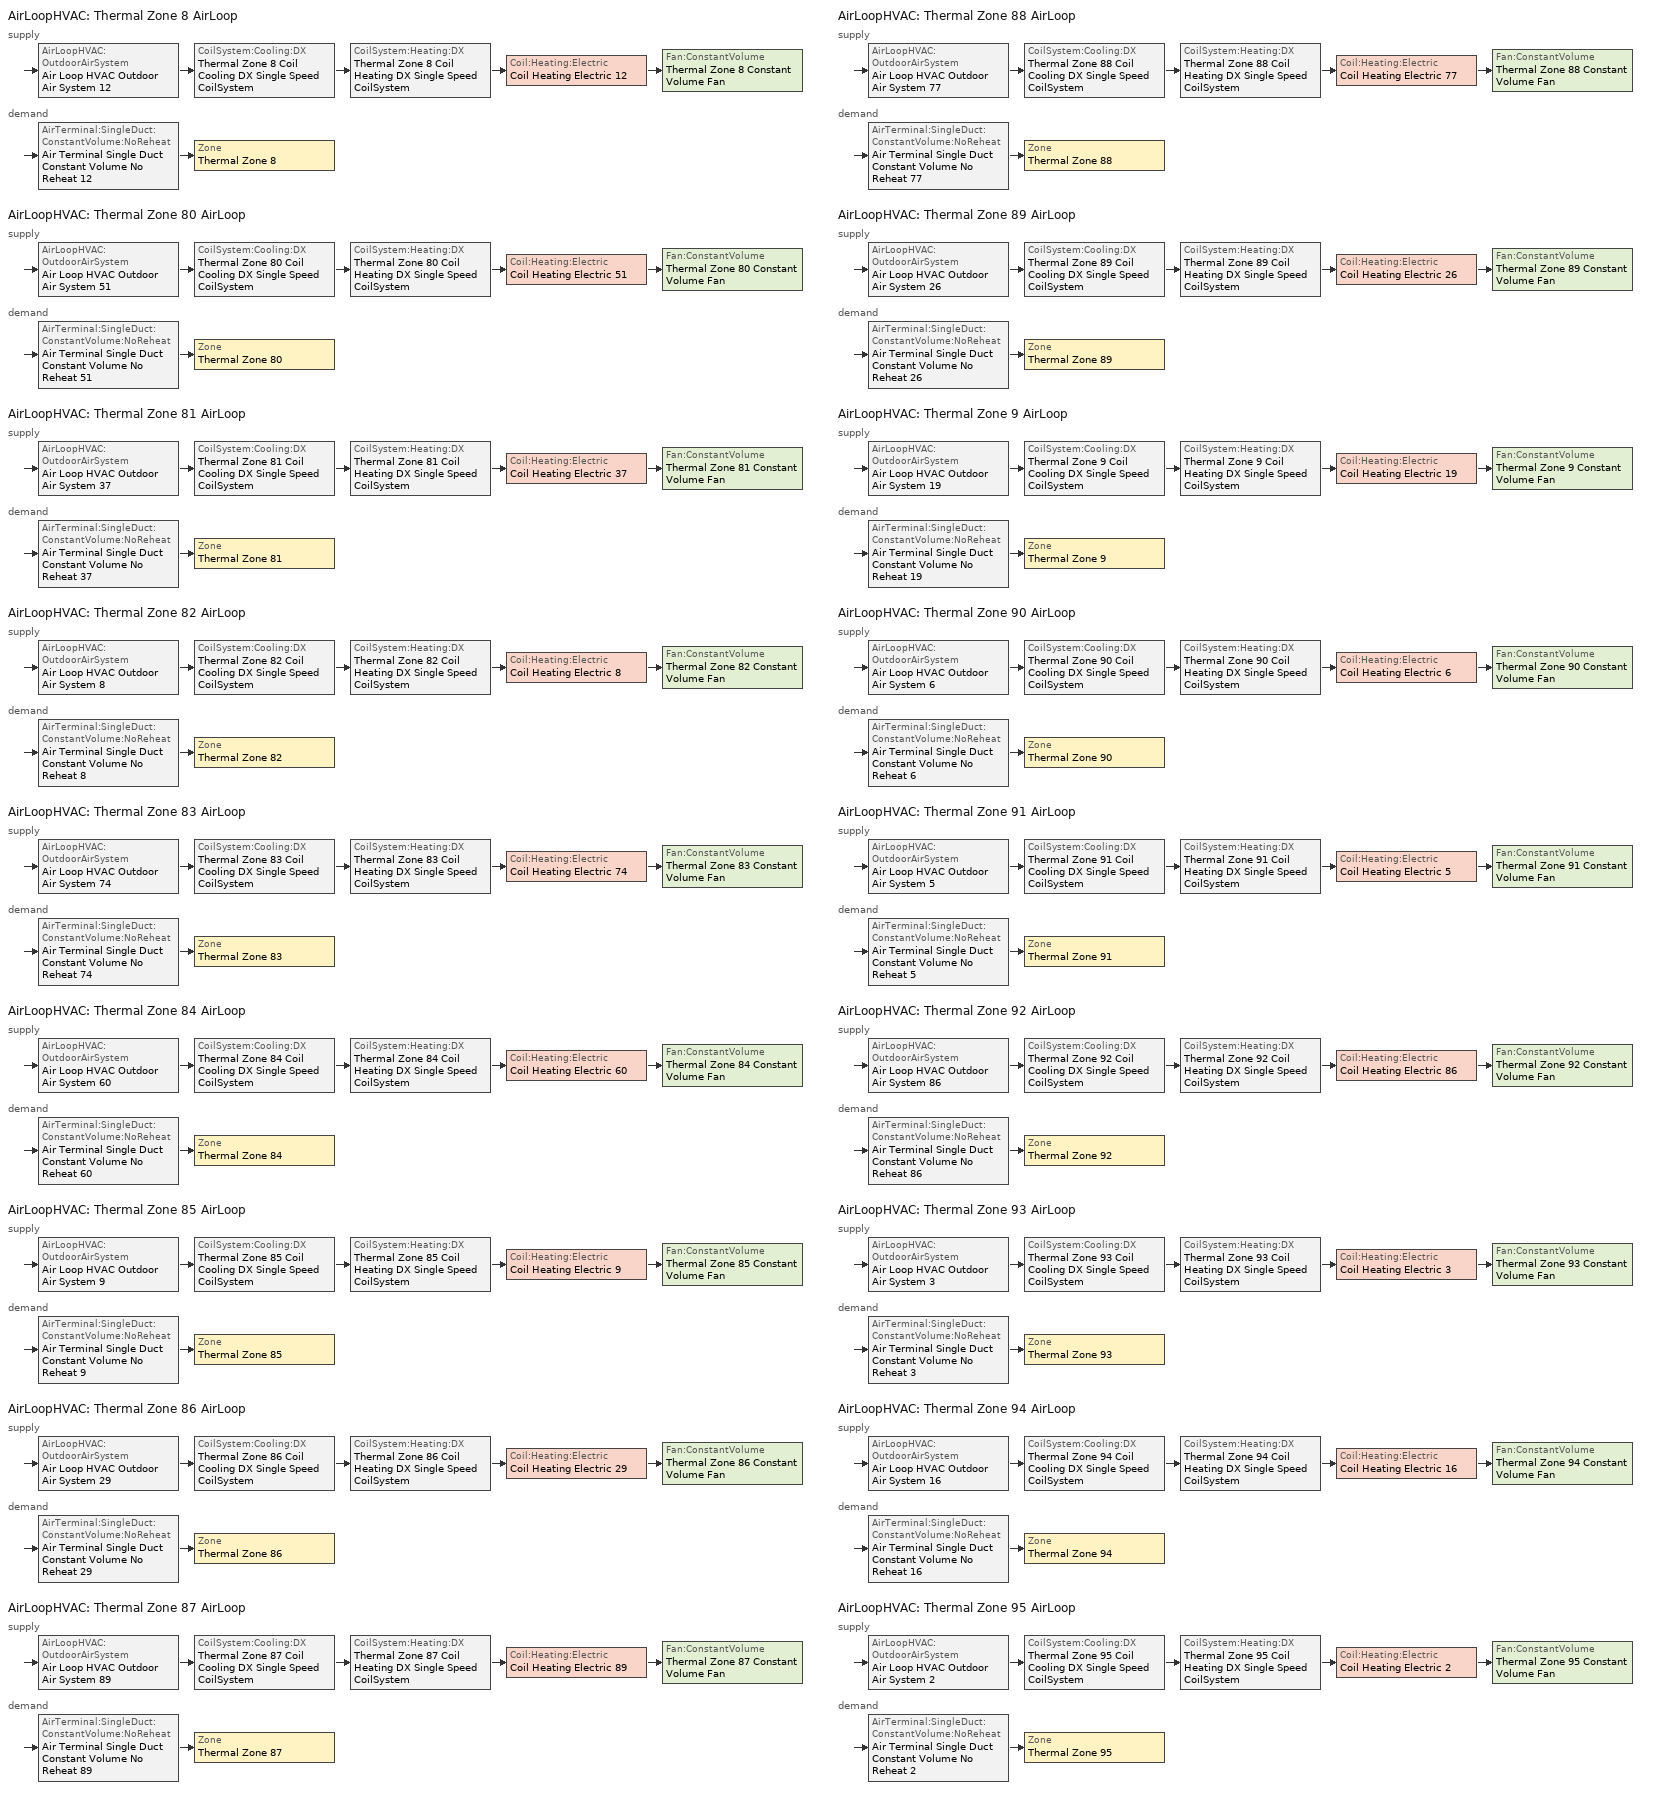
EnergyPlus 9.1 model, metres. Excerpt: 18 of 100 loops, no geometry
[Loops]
AirLoopHVAC 'Thermal Zone 8 AirLoop'
 supply: AirLoopHVAC:OutdoorAirSystem 'Air Loop HVAC Outdoor Air System 12' > CoilSystem:Cooling:DX 'Thermal Zone 8 Coil Cooling DX Single Speed CoilSystem' > CoilSystem:Heating:DX 'Thermal Zone 8 Coil Heating DX Single Speed CoilSystem' > Coil:Heating:Electric 'Coil Heating Electric 12' > Fan:ConstantVolume 'Thermal Zone 8 Constant Volume Fan'
 demand: AirTerminal:SingleDuct:ConstantVolume:NoReheat 'Air Terminal Single Duct Constant Volume No Reheat 12' > Zone 'Thermal Zone 8'
AirLoopHVAC 'Thermal Zone 80 AirLoop'
 supply: AirLoopHVAC:OutdoorAirSystem 'Air Loop HVAC Outdoor Air System 51' > CoilSystem:Cooling:DX 'Thermal Zone 80 Coil Cooling DX Single Speed CoilSystem' > CoilSystem:Heating:DX 'Thermal Zone 80 Coil Heating DX Single Speed CoilSystem' > Coil:Heating:Electric 'Coil Heating Electric 51' > Fan:ConstantVolume 'Thermal Zone 80 Constant Volume Fan'
 demand: AirTerminal:SingleDuct:ConstantVolume:NoReheat 'Air Terminal Single Duct Constant Volume No Reheat 51' > Zone 'Thermal Zone 80'
AirLoopHVAC 'Thermal Zone 81 AirLoop'
 supply: AirLoopHVAC:OutdoorAirSystem 'Air Loop HVAC Outdoor Air System 37' > CoilSystem:Cooling:DX 'Thermal Zone 81 Coil Cooling DX Single Speed CoilSystem' > CoilSystem:Heating:DX 'Thermal Zone 81 Coil Heating DX Single Speed CoilSystem' > Coil:Heating:Electric 'Coil Heating Electric 37' > Fan:ConstantVolume 'Thermal Zone 81 Constant Volume Fan'
 demand: AirTerminal:SingleDuct:ConstantVolume:NoReheat 'Air Terminal Single Duct Constant Volume No Reheat 37' > Zone 'Thermal Zone 81'
AirLoopHVAC 'Thermal Zone 82 AirLoop'
 supply: AirLoopHVAC:OutdoorAirSystem 'Air Loop HVAC Outdoor Air System 8' > CoilSystem:Cooling:DX 'Thermal Zone 82 Coil Cooling DX Single Speed CoilSystem' > CoilSystem:Heating:DX 'Thermal Zone 82 Coil Heating DX Single Speed CoilSystem' > Coil:Heating:Electric 'Coil Heating Electric 8' > Fan:ConstantVolume 'Thermal Zone 82 Constant Volume Fan'
 demand: AirTerminal:SingleDuct:ConstantVolume:NoReheat 'Air Terminal Single Duct Constant Volume No Reheat 8' > Zone 'Thermal Zone 82'
AirLoopHVAC 'Thermal Zone 83 AirLoop'
 supply: AirLoopHVAC:OutdoorAirSystem 'Air Loop HVAC Outdoor Air System 74' > CoilSystem:Cooling:DX 'Thermal Zone 83 Coil Cooling DX Single Speed CoilSystem' > CoilSystem:Heating:DX 'Thermal Zone 83 Coil Heating DX Single Speed CoilSystem' > Coil:Heating:Electric 'Coil Heating Electric 74' > Fan:ConstantVolume 'Thermal Zone 83 Constant Volume Fan'
 demand: AirTerminal:SingleDuct:ConstantVolume:NoReheat 'Air Terminal Single Duct Constant Volume No Reheat 74' > Zone 'Thermal Zone 83'
AirLoopHVAC 'Thermal Zone 84 AirLoop'
 supply: AirLoopHVAC:OutdoorAirSystem 'Air Loop HVAC Outdoor Air System 60' > CoilSystem:Cooling:DX 'Thermal Zone 84 Coil Cooling DX Single Speed CoilSystem' > CoilSystem:Heating:DX 'Thermal Zone 84 Coil Heating DX Single Speed CoilSystem' > Coil:Heating:Electric 'Coil Heating Electric 60' > Fan:ConstantVolume 'Thermal Zone 84 Constant Volume Fan'
 demand: AirTerminal:SingleDuct:ConstantVolume:NoReheat 'Air Terminal Single Duct Constant Volume No Reheat 60' > Zone 'Thermal Zone 84'
AirLoopHVAC 'Thermal Zone 85 AirLoop'
 supply: AirLoopHVAC:OutdoorAirSystem 'Air Loop HVAC Outdoor Air System 9' > CoilSystem:Cooling:DX 'Thermal Zone 85 Coil Cooling DX Single Speed CoilSystem' > CoilSystem:Heating:DX 'Thermal Zone 85 Coil Heating DX Single Speed CoilSystem' > Coil:Heating:Electric 'Coil Heating Electric 9' > Fan:ConstantVolume 'Thermal Zone 85 Constant Volume Fan'
 demand: AirTerminal:SingleDuct:ConstantVolume:NoReheat 'Air Terminal Single Duct Constant Volume No Reheat 9' > Zone 'Thermal Zone 85'
AirLoopHVAC 'Thermal Zone 86 AirLoop'
 supply: AirLoopHVAC:OutdoorAirSystem 'Air Loop HVAC Outdoor Air System 29' > CoilSystem:Cooling:DX 'Thermal Zone 86 Coil Cooling DX Single Speed CoilSystem' > CoilSystem:Heating:DX 'Thermal Zone 86 Coil Heating DX Single Speed CoilSystem' > Coil:Heating:Electric 'Coil Heating Electric 29' > Fan:ConstantVolume 'Thermal Zone 86 Constant Volume Fan'
 demand: AirTerminal:SingleDuct:ConstantVolume:NoReheat 'Air Terminal Single Duct Constant Volume No Reheat 29' > Zone 'Thermal Zone 86'
AirLoopHVAC 'Thermal Zone 87 AirLoop'
 supply: AirLoopHVAC:OutdoorAirSystem 'Air Loop HVAC Outdoor Air System 89' > CoilSystem:Cooling:DX 'Thermal Zone 87 Coil Cooling DX Single Speed CoilSystem' > CoilSystem:Heating:DX 'Thermal Zone 87 Coil Heating DX Single Speed CoilSystem' > Coil:Heating:Electric 'Coil Heating Electric 89' > Fan:ConstantVolume 'Thermal Zone 87 Constant Volume Fan'
 demand: AirTerminal:SingleDuct:ConstantVolume:NoReheat 'Air Terminal Single Duct Constant Volume No Reheat 89' > Zone 'Thermal Zone 87'
AirLoopHVAC 'Thermal Zone 88 AirLoop'
 supply: AirLoopHVAC:OutdoorAirSystem 'Air Loop HVAC Outdoor Air System 77' > CoilSystem:Cooling:DX 'Thermal Zone 88 Coil Cooling DX Single Speed CoilSystem' > CoilSystem:Heating:DX 'Thermal Zone 88 Coil Heating DX Single Speed CoilSystem' > Coil:Heating:Electric 'Coil Heating Electric 77' > Fan:ConstantVolume 'Thermal Zone 88 Constant Volume Fan'
 demand: AirTerminal:SingleDuct:ConstantVolume:NoReheat 'Air Terminal Single Duct Constant Volume No Reheat 77' > Zone 'Thermal Zone 88'
AirLoopHVAC 'Thermal Zone 89 AirLoop'
 supply: AirLoopHVAC:OutdoorAirSystem 'Air Loop HVAC Outdoor Air System 26' > CoilSystem:Cooling:DX 'Thermal Zone 89 Coil Cooling DX Single Speed CoilSystem' > CoilSystem:Heating:DX 'Thermal Zone 89 Coil Heating DX Single Speed CoilSystem' > Coil:Heating:Electric 'Coil Heating Electric 26' > Fan:ConstantVolume 'Thermal Zone 89 Constant Volume Fan'
 demand: AirTerminal:SingleDuct:ConstantVolume:NoReheat 'Air Terminal Single Duct Constant Volume No Reheat 26' > Zone 'Thermal Zone 89'
AirLoopHVAC 'Thermal Zone 9 AirLoop'
 supply: AirLoopHVAC:OutdoorAirSystem 'Air Loop HVAC Outdoor Air System 19' > CoilSystem:Cooling:DX 'Thermal Zone 9 Coil Cooling DX Single Speed CoilSystem' > CoilSystem:Heating:DX 'Thermal Zone 9 Coil Heating DX Single Speed CoilSystem' > Coil:Heating:Electric 'Coil Heating Electric 19' > Fan:ConstantVolume 'Thermal Zone 9 Constant Volume Fan'
 demand: AirTerminal:SingleDuct:ConstantVolume:NoReheat 'Air Terminal Single Duct Constant Volume No Reheat 19' > Zone 'Thermal Zone 9'
AirLoopHVAC 'Thermal Zone 90 AirLoop'
 supply: AirLoopHVAC:OutdoorAirSystem 'Air Loop HVAC Outdoor Air System 6' > CoilSystem:Cooling:DX 'Thermal Zone 90 Coil Cooling DX Single Speed CoilSystem' > CoilSystem:Heating:DX 'Thermal Zone 90 Coil Heating DX Single Speed CoilSystem' > Coil:Heating:Electric 'Coil Heating Electric 6' > Fan:ConstantVolume 'Thermal Zone 90 Constant Volume Fan'
 demand: AirTerminal:SingleDuct:ConstantVolume:NoReheat 'Air Terminal Single Duct Constant Volume No Reheat 6' > Zone 'Thermal Zone 90'
AirLoopHVAC 'Thermal Zone 91 AirLoop'
 supply: AirLoopHVAC:OutdoorAirSystem 'Air Loop HVAC Outdoor Air System 5' > CoilSystem:Cooling:DX 'Thermal Zone 91 Coil Cooling DX Single Speed CoilSystem' > CoilSystem:Heating:DX 'Thermal Zone 91 Coil Heating DX Single Speed CoilSystem' > Coil:Heating:Electric 'Coil Heating Electric 5' > Fan:ConstantVolume 'Thermal Zone 91 Constant Volume Fan'
 demand: AirTerminal:SingleDuct:ConstantVolume:NoReheat 'Air Terminal Single Duct Constant Volume No Reheat 5' > Zone 'Thermal Zone 91'
AirLoopHVAC 'Thermal Zone 92 AirLoop'
 supply: AirLoopHVAC:OutdoorAirSystem 'Air Loop HVAC Outdoor Air System 86' > CoilSystem:Cooling:DX 'Thermal Zone 92 Coil Cooling DX Single Speed CoilSystem' > CoilSystem:Heating:DX 'Thermal Zone 92 Coil Heating DX Single Speed CoilSystem' > Coil:Heating:Electric 'Coil Heating Electric 86' > Fan:ConstantVolume 'Thermal Zone 92 Constant Volume Fan'
 demand: AirTerminal:SingleDuct:ConstantVolume:NoReheat 'Air Terminal Single Duct Constant Volume No Reheat 86' > Zone 'Thermal Zone 92'
AirLoopHVAC 'Thermal Zone 93 AirLoop'
 supply: AirLoopHVAC:OutdoorAirSystem 'Air Loop HVAC Outdoor Air System 3' > CoilSystem:Cooling:DX 'Thermal Zone 93 Coil Cooling DX Single Speed CoilSystem' > CoilSystem:Heating:DX 'Thermal Zone 93 Coil Heating DX Single Speed CoilSystem' > Coil:Heating:Electric 'Coil Heating Electric 3' > Fan:ConstantVolume 'Thermal Zone 93 Constant Volume Fan'
 demand: AirTerminal:SingleDuct:ConstantVolume:NoReheat 'Air Terminal Single Duct Constant Volume No Reheat 3' > Zone 'Thermal Zone 93'
AirLoopHVAC 'Thermal Zone 94 AirLoop'
 supply: AirLoopHVAC:OutdoorAirSystem 'Air Loop HVAC Outdoor Air System 16' > CoilSystem:Cooling:DX 'Thermal Zone 94 Coil Cooling DX Single Speed CoilSystem' > CoilSystem:Heating:DX 'Thermal Zone 94 Coil Heating DX Single Speed CoilSystem' > Coil:Heating:Electric 'Coil Heating Electric 16' > Fan:ConstantVolume 'Thermal Zone 94 Constant Volume Fan'
 demand: AirTerminal:SingleDuct:ConstantVolume:NoReheat 'Air Terminal Single Duct Constant Volume No Reheat 16' > Zone 'Thermal Zone 94'
AirLoopHVAC 'Thermal Zone 95 AirLoop'
 supply: AirLoopHVAC:OutdoorAirSystem 'Air Loop HVAC Outdoor Air System 2' > CoilSystem:Cooling:DX 'Thermal Zone 95 Coil Cooling DX Single Speed CoilSystem' > CoilSystem:Heating:DX 'Thermal Zone 95 Coil Heating DX Single Speed CoilSystem' > Coil:Heating:Electric 'Coil Heating Electric 2' > Fan:ConstantVolume 'Thermal Zone 95 Constant Volume Fan'
 demand: AirTerminal:SingleDuct:ConstantVolume:NoReheat 'Air Terminal Single Duct Constant Volume No Reheat 2' > Zone 'Thermal Zone 95'
[ZoneControl:Thermostat]
Name | Zone or ZoneList | Control Type Schedule | Control 1
Thermal Zone 8 Thermostat | Thermal Zone 8 | Thermal Zone 8 Thermostat Schedule | Thermostat Setpoint Dual Setpoint 10
Thermal Zone 80 Thermostat | Thermal Zone 80 | Thermal Zone 80 Thermostat Schedule | Thermostat Setpoint Dual Setpoint 82
Thermal Zone 81 Thermostat | Thermal Zone 81 | Thermal Zone 81 Thermostat Schedule | Thermostat Setpoint Dual Setpoint 83
Thermal Zone 82 Thermostat | Thermal Zone 82 | Thermal Zone 82 Thermostat Schedule | Thermostat Setpoint Dual Setpoint 84
Thermal Zone 83 Thermostat | Thermal Zone 83 | Thermal Zone 83 Thermostat Schedule | Thermostat Setpoint Dual Setpoint 85
Thermal Zone 84 Thermostat | Thermal Zone 84 | Thermal Zone 84 Thermostat Schedule | Thermostat Setpoint Dual Setpoint 86
Thermal Zone 85 Thermostat | Thermal Zone 85 | Thermal Zone 85 Thermostat Schedule | Thermostat Setpoint Dual Setpoint 87
Thermal Zone 86 Thermostat | Thermal Zone 86 | Thermal Zone 86 Thermostat Schedule | Thermostat Setpoint Dual Setpoint 88
Thermal Zone 87 Thermostat | Thermal Zone 87 | Thermal Zone 87 Thermostat Schedule | Thermostat Setpoint Dual Setpoint 89
Thermal Zone 88 Thermostat | Thermal Zone 88 | Thermal Zone 88 Thermostat Schedule | Thermostat Setpoint Dual Setpoint 90
Thermal Zone 89 Thermostat | Thermal Zone 89 | Thermal Zone 89 Thermostat Schedule | Thermostat Setpoint Dual Setpoint 91
Thermal Zone 9 Thermostat | Thermal Zone 9 | Thermal Zone 9 Thermostat Schedule | Thermostat Setpoint Dual Setpoint 11
Thermal Zone 90 Thermostat | Thermal Zone 90 | Thermal Zone 90 Thermostat Schedule | Thermostat Setpoint Dual Setpoint 92
Thermal Zone 91 Thermostat | Thermal Zone 91 | Thermal Zone 91 Thermostat Schedule | Thermostat Setpoint Dual Setpoint 93
Thermal Zone 92 Thermostat | Thermal Zone 92 | Thermal Zone 92 Thermostat Schedule | Thermostat Setpoint Dual Setpoint 94
Thermal Zone 93 Thermostat | Thermal Zone 93 | Thermal Zone 93 Thermostat Schedule | Thermostat Setpoint Dual Setpoint 95
Thermal Zone 94 Thermostat | Thermal Zone 94 | Thermal Zone 94 Thermostat Schedule | Thermostat Setpoint Dual Setpoint 96
Thermal Zone 95 Thermostat | Thermal Zone 95 | Thermal Zone 95 Thermostat Schedule | Thermostat Setpoint Dual Setpoint 97
[ThermostatSetpoint:DualSetpoint] Heating Setpoint Temperature Schedule=Medium Office HtgSetp; Cooling Setpoint Temperature Schedule=Medium Office ClgSetp
Thermostat Setpoint Dual Setpoint 10; Thermostat Setpoint Dual Setpoint 82; Thermostat Setpoint Dual Setpoint 83; Thermostat Setpoint Dual Setpoint 84; Thermostat Setpoint Dual Setpoint 85; Thermostat Setpoint Dual Setpoint 86; Thermostat Setpoint Dual Setpoint 87; Thermostat Setpoint Dual Setpoint 88; Thermostat Setpoint Dual Setpoint 89; Thermostat Setpoint Dual Setpoint 90; Thermostat Setpoint Dual Setpoint 91; Thermostat Setpoint Dual Setpoint 11; Thermostat Setpoint Dual Setpoint 92; Thermostat Setpoint Dual Setpoint 93; Thermostat Setpoint Dual Setpoint 94; Thermostat Setpoint Dual Setpoint 95; Thermostat Setpoint Dual Setpoint 96; Thermostat Setpoint Dual Setpoint 97
[AirTerminal:SingleDuct:ConstantVolume:NoReheat] Availability Schedule=Always On Discrete; Maximum Air Flow Rate {m3/s}=AutoSize
Air Terminal Single Duct Constant Volume No Reheat 12; Air Terminal Single Duct Constant Volume No Reheat 51; Air Terminal Single Duct Constant Volume No Reheat 37; Air Terminal Single Duct Constant Volume No Reheat 8; Air Terminal Single Duct Constant Volume No Reheat 74; Air Terminal Single Duct Constant Volume No Reheat 60; Air Terminal Single Duct Constant Volume No Reheat 9; Air Terminal Single Duct Constant Volume No Reheat 29; Air Terminal Single Duct Constant Volume No Reheat 89; Air Terminal Single Duct Constant Volume No Reheat 77; Air Terminal Single Duct Constant Volume No Reheat 26; Air Terminal Single Duct Constant Volume No Reheat 19; Air Terminal Single Duct Constant Volume No Reheat 6; Air Terminal Single Duct Constant Volume No Reheat 5; Air Terminal Single Duct Constant Volume No Reheat 86; Air Terminal Single Duct Constant Volume No Reheat 3; Air Terminal Single Duct Constant Volume No Reheat 16; Air Terminal Single Duct Constant Volume No Reheat 2
[Zone equipment]
Thermal Zone 8: Air Terminal Single Duct Constant Volume No Reheat 12
Thermal Zone 80: Air Terminal Single Duct Constant Volume No Reheat 51
Thermal Zone 81: Air Terminal Single Duct Constant Volume No Reheat 37
Thermal Zone 82: Air Terminal Single Duct Constant Volume No Reheat 8
Thermal Zone 83: Air Terminal Single Duct Constant Volume No Reheat 74
Thermal Zone 84: Air Terminal Single Duct Constant Volume No Reheat 60
Thermal Zone 85: Air Terminal Single Duct Constant Volume No Reheat 9
Thermal Zone 86: Air Terminal Single Duct Constant Volume No Reheat 29
Thermal Zone 87: Air Terminal Single Duct Constant Volume No Reheat 89
Thermal Zone 88: Air Terminal Single Duct Constant Volume No Reheat 77
Thermal Zone 89: Air Terminal Single Duct Constant Volume No Reheat 26
Thermal Zone 9: Air Terminal Single Duct Constant Volume No Reheat 19
Thermal Zone 90: Air Terminal Single Duct Constant Volume No Reheat 6
Thermal Zone 91: Air Terminal Single Duct Constant Volume No Reheat 5
Thermal Zone 92: Air Terminal Single Duct Constant Volume No Reheat 86
Thermal Zone 93: Air Terminal Single Duct Constant Volume No Reheat 3
Thermal Zone 94: Air Terminal Single Duct Constant Volume No Reheat 16
Thermal Zone 95: Air Terminal Single Duct Constant Volume No Reheat 2
[Sizing:Zone] Zone Cooling Design Supply Air Temperature Input Method=SupplyAirTemperature; Zone Cooling Design Supply Air Temperature {C}=14; Zone Cooling Design Supply Air Temperature Difference {deltaC}=11.11; Zone Heating Design Supply Air Temperature Input Method=SupplyAirTemperature; Zone Heating Design Supply Air Temperature {C}=40; Zone Heating Design Supply Air Temperature Difference {deltaC}=11.11; Zone Cooling Design Supply Air Humidity Ratio {kgWater/kgDryAir}=0.0085; Zone Heating Design Supply Air Humidity Ratio {kgWater/kgDryAir}=0.008; Design Specification Outdoor Air Object=90.1-2010 - Office - OpenOffice Ventilation; Zone Heating Sizing Factor=1.25; Zone Cooling Sizing Factor=1.15; Cooling Design Air Flow Method=DesignDay; Cooling Design Air Flow Rate {m3/s}=0; Cooling Minimum Air Flow per Zone Floor Area {m3/s-m2}=0.000762; Cooling Minimum Air Flow {m3/s}=0; Cooling Minimum Air Flow Fraction=0; Heating Design Air Flow Method=DesignDay; Heating Design Air Flow Rate {m3/s}=0; Heating Maximum Air Flow per Zone Floor Area {m3/s-m2}=0.002032; Heating Maximum Air Flow {m3/s}=0.141576; Heating Maximum Air Flow Fraction=0.3; Account for Dedicated Outdoor Air System=No
Name | Design Specification Zone Air Distribution Object
Thermal Zone 8 | Thermal Zone 8 Design Spec Zone Air Dist
Thermal Zone 80 | Thermal Zone 80 Design Spec Zone Air Dist
Thermal Zone 81 | Thermal Zone 81 Design Spec Zone Air Dist
Thermal Zone 82 | Thermal Zone 82 Design Spec Zone Air Dist
Thermal Zone 83 | Thermal Zone 83 Design Spec Zone Air Dist
Thermal Zone 84 | Thermal Zone 84 Design Spec Zone Air Dist
Thermal Zone 85 | Thermal Zone 85 Design Spec Zone Air Dist
Thermal Zone 86 | Thermal Zone 86 Design Spec Zone Air Dist
Thermal Zone 87 | Thermal Zone 87 Design Spec Zone Air Dist
Thermal Zone 88 | Thermal Zone 88 Design Spec Zone Air Dist
Thermal Zone 89 | Thermal Zone 89 Design Spec Zone Air Dist
Thermal Zone 9 | Thermal Zone 9 Design Spec Zone Air Dist
Thermal Zone 90 | Thermal Zone 90 Design Spec Zone Air Dist
Thermal Zone 91 | Thermal Zone 91 Design Spec Zone Air Dist
Thermal Zone 92 | Thermal Zone 92 Design Spec Zone Air Dist
Thermal Zone 93 | Thermal Zone 93 Design Spec Zone Air Dist
Thermal Zone 94 | Thermal Zone 94 Design Spec Zone Air Dist
Thermal Zone 95 | Thermal Zone 95 Design Spec Zone Air Dist
[DesignSpecification:ZoneAirDistribution] Zone Air Distribution Effectiveness in Cooling Mode=1; Zone Air Distribution Effectiveness in Heating Mode=1
Thermal Zone 8 Design Spec Zone Air Dist; Thermal Zone 80 Design Spec Zone Air Dist; Thermal Zone 81 Design Spec Zone Air Dist; Thermal Zone 82 Design Spec Zone Air Dist; Thermal Zone 83 Design Spec Zone Air Dist; Thermal Zone 84 Design Spec Zone Air Dist; Thermal Zone 85 Design Spec Zone Air Dist; Thermal Zone 86 Design Spec Zone Air Dist; Thermal Zone 87 Design Spec Zone Air Dist; Thermal Zone 88 Design Spec Zone Air Dist; Thermal Zone 89 Design Spec Zone Air Dist; Thermal Zone 9 Design Spec Zone Air Dist; Thermal Zone 90 Design Spec Zone Air Dist; Thermal Zone 91 Design Spec Zone Air Dist; Thermal Zone 92 Design Spec Zone Air Dist; Thermal Zone 93 Design Spec Zone Air Dist; Thermal Zone 94 Design Spec Zone Air Dist; Thermal Zone 95 Design Spec Zone Air Dist
[Controller:MechanicalVentilation] Availability Schedule=Always On Discrete; Demand Controlled Ventilation=No; System Outdoor Air Method=ZoneSum; Design Specification Outdoor Air Object Name 1=90.1-2010 - Office - OpenOffice Ventilation
Name | Zone 1 | Design Specification Zone Air Distribution Object Name 1
Controller Mechanical Ventilation 12 | Thermal Zone 8 | Thermal Zone 8 Design Spec Zone Air Dist
Controller Mechanical Ventilation 51 | Thermal Zone 80 | Thermal Zone 80 Design Spec Zone Air Dist
Controller Mechanical Ventilation 37 | Thermal Zone 81 | Thermal Zone 81 Design Spec Zone Air Dist
Controller Mechanical Ventilation 8 | Thermal Zone 82 | Thermal Zone 82 Design Spec Zone Air Dist
Controller Mechanical Ventilation 74 | Thermal Zone 83 | Thermal Zone 83 Design Spec Zone Air Dist
Controller Mechanical Ventilation 60 | Thermal Zone 84 | Thermal Zone 84 Design Spec Zone Air Dist
Controller Mechanical Ventilation 9 | Thermal Zone 85 | Thermal Zone 85 Design Spec Zone Air Dist
Controller Mechanical Ventilation 29 | Thermal Zone 86 | Thermal Zone 86 Design Spec Zone Air Dist
Controller Mechanical Ventilation 89 | Thermal Zone 87 | Thermal Zone 87 Design Spec Zone Air Dist
Controller Mechanical Ventilation 77 | Thermal Zone 88 | Thermal Zone 88 Design Spec Zone Air Dist
Controller Mechanical Ventilation 26 | Thermal Zone 89 | Thermal Zone 89 Design Spec Zone Air Dist
Controller Mechanical Ventilation 19 | Thermal Zone 9 | Thermal Zone 9 Design Spec Zone Air Dist
Controller Mechanical Ventilation 6 | Thermal Zone 90 | Thermal Zone 90 Design Spec Zone Air Dist
Controller Mechanical Ventilation 5 | Thermal Zone 91 | Thermal Zone 91 Design Spec Zone Air Dist
Controller Mechanical Ventilation 86 | Thermal Zone 92 | Thermal Zone 92 Design Spec Zone Air Dist
Controller Mechanical Ventilation 3 | Thermal Zone 93 | Thermal Zone 93 Design Spec Zone Air Dist
Controller Mechanical Ventilation 16 | Thermal Zone 94 | Thermal Zone 94 Design Spec Zone Air Dist
Controller Mechanical Ventilation 2 | Thermal Zone 95 | Thermal Zone 95 Design Spec Zone Air Dist
[DesignSpecification:OutdoorAir]
90.1-2010 - Office - OpenOffice Ventilation: Outdoor Air Method=Sum; Outdoor Air Flow per Person {m3/s-person}=0.00235974; Outdoor Air Flow per Zone Floor Area {m3/s-m2}=0.0003048; Outdoor Air Flow per Zone {m3/s}=0; Outdoor Air Flow Air Changes per Hour {1/hr}=0
[AirLoopHVAC] Design Supply Air Flow Rate {m3/s}=AutoSize
Thermal Zone 8 AirLoop; Thermal Zone 80 AirLoop; Thermal Zone 81 AirLoop; Thermal Zone 82 AirLoop; Thermal Zone 83 AirLoop; Thermal Zone 84 AirLoop; Thermal Zone 85 AirLoop; Thermal Zone 86 AirLoop; Thermal Zone 87 AirLoop; Thermal Zone 88 AirLoop; Thermal Zone 89 AirLoop; Thermal Zone 9 AirLoop; Thermal Zone 90 AirLoop; Thermal Zone 91 AirLoop; Thermal Zone 92 AirLoop; Thermal Zone 93 AirLoop; Thermal Zone 94 AirLoop; Thermal Zone 95 AirLoop
[Sizing:System] Type of Load to Size On=Sensible; Design Outdoor Air Flow Rate {m3/s}=Autosize; Central Heating Maximum System Air Flow Ratio=1; Preheat Design Temperature {C}=7; Preheat Design Humidity Ratio {kgWater/kgDryAir}=0.008; Precool Design Temperature {C}=12.8; Precool Design Humidity Ratio {kgWater/kgDryAir}=0.008; Central Cooling Design Supply Air Temperature {C}=12.8; Central Heating Design Supply Air Temperature {C}=40; Type of Zone Sum to Use=NonCoincident; 100% Outdoor Air in Cooling=Yes; 100% Outdoor Air in Heating=Yes; Central Cooling Design Supply Air Humidity Ratio {kgWater/kgDryAir}=0.0085; Central Heating Design Supply Air Humidity Ratio {kgWater/kgDryAir}=0.008; Cooling Supply Air Flow Rate Method=DesignDay; Cooling Supply Air Flow Rate {m3/s}=0; Cooling Supply Air Flow Rate Per Floor Area {m3/s-m2}=0.00996765; Cooling Fraction of Autosized Cooling Supply Air Flow Rate=1; Cooling Supply Air Flow Rate Per Unit Cooling Capacity {m3/s-W}=3.94755e-05; Heating Supply Air Flow Rate Method=DesignDay; Heating Supply Air Flow Rate {m3/s}=0; Heating Supply Air Flow Rate Per Floor Area {m3/s-m2}=0.00996765; Heating Fraction of Autosized Heating Supply Air Flow Rate=1; Heating Fraction of Autosized Cooling Supply Air Flow Rate=1; Heating Supply Air Flow Rate Per Unit Heating Capacity {m3/s-W}=3.15882e-05; System Outdoor Air Method=ZoneSum; Zone Maximum Outdoor Air Fraction=1; Cooling Design Capacity Method=CoolingDesignCapacity; Cooling Design Capacity {W}=Autosize; Cooling Design Capacity Per Floor Area {W/m2}=234.7; Fraction of Autosized Cooling Design Capacity=1; Heating Design Capacity Method=HeatingDesignCapacity; Heating Design Capacity {W}=Autosize; Heating Design Capacity Per Floor Area {W/m2}=157; Fraction of Autosized Heating Design Capacity=1; Central Cooling Capacity Control Method=OnOff
Thermal Zone 8 AirLoop; Thermal Zone 80 AirLoop; Thermal Zone 81 AirLoop; Thermal Zone 82 AirLoop; Thermal Zone 83 AirLoop; Thermal Zone 84 AirLoop; Thermal Zone 85 AirLoop; Thermal Zone 86 AirLoop; Thermal Zone 87 AirLoop; Thermal Zone 88 AirLoop; Thermal Zone 89 AirLoop; Thermal Zone 9 AirLoop; Thermal Zone 90 AirLoop; Thermal Zone 91 AirLoop; Thermal Zone 92 AirLoop; Thermal Zone 93 AirLoop; Thermal Zone 94 AirLoop; Thermal Zone 95 AirLoop
[Controller:OutdoorAir] Minimum Outdoor Air Flow Rate {m3/s}=0; Maximum Outdoor Air Flow Rate {m3/s}=Autosize; Economizer Control Type=NoEconomizer; Economizer Control Action Type=ModulateFlow; Economizer Maximum Limit Dry-Bulb Temperature {C}=28; Economizer Maximum Limit Enthalpy {J/kg}=64000; Economizer Minimum Limit Dry-Bulb Temperature {C}=-100; Lockout Type=NoLockout; Minimum Limit Type=FixedMinimum; High Humidity Control=No; Control High Indoor Humidity Based on Outdoor Humidity Ratio=Yes; Heat Recovery Bypass Control Type=BypassWhenWithinEconomizerLimits
Name | Mechanical Ventilation Controller
Controller Outdoor Air 12 | Controller Mechanical Ventilation 12
Controller Outdoor Air 51 | Controller Mechanical Ventilation 51
Controller Outdoor Air 37 | Controller Mechanical Ventilation 37
Controller Outdoor Air 8 | Controller Mechanical Ventilation 8
Controller Outdoor Air 74 | Controller Mechanical Ventilation 74
Controller Outdoor Air 60 | Controller Mechanical Ventilation 60
Controller Outdoor Air 9 | Controller Mechanical Ventilation 9
Controller Outdoor Air 29 | Controller Mechanical Ventilation 29
Controller Outdoor Air 89 | Controller Mechanical Ventilation 89
Controller Outdoor Air 77 | Controller Mechanical Ventilation 77
Controller Outdoor Air 26 | Controller Mechanical Ventilation 26
Controller Outdoor Air 19 | Controller Mechanical Ventilation 19
Controller Outdoor Air 6 | Controller Mechanical Ventilation 6
Controller Outdoor Air 5 | Controller Mechanical Ventilation 5
Controller Outdoor Air 86 | Controller Mechanical Ventilation 86
Controller Outdoor Air 3 | Controller Mechanical Ventilation 3
Controller Outdoor Air 16 | Controller Mechanical Ventilation 16
Controller Outdoor Air 2 | Controller Mechanical Ventilation 2
[SetpointManager:MixedAir] Control Variable=Temperature
Node 251 OS Default SPM; Node 252 OS Default SPM; Node 253 OS Default SPM; Node 254 OS Default SPM; Node 758 OS Default SPM; Node 759 OS Default SPM; Node 760 OS Default SPM; Node 761 OS Default SPM; Node 576 OS Default SPM; Node 577 OS Default SPM; Node 578 OS Default SPM; Node 579 OS Default SPM; Node 199 OS Default SPM; Node 200 OS Default SPM; Node 201 OS Default SPM; Node 202 OS Default SPM; Node 1057 OS Default SPM; Node 1058 OS Default SPM; Node 1059 OS Default SPM; Node 1060 OS Default SPM; Node 875 OS Default SPM; Node 876 OS Default SPM; Node 877 OS Default SPM; Node 878 OS Default SPM; Node 212 OS Default SPM; Node 213 OS Default SPM; Node 214 OS Default SPM; Node 215 OS Default SPM; Node 472 OS Default SPM; Node 473 OS Default SPM; Node 474 OS Default SPM; Node 475 OS Default SPM; Node 1252 OS Default SPM; Node 1253 OS Default SPM; Node 1254 OS Default SPM; Node 1255 OS Default SPM; Node 1096 OS Default SPM; Node 1097 OS Default SPM; Node 1098 OS Default SPM; Node 1099 OS Default SPM; Node 433 OS Default SPM; Node 434 OS Default SPM; Node 435 OS Default SPM; Node 436 OS Default SPM; Node 342 OS Default SPM; Node 343 OS Default SPM; Node 344 OS Default SPM; Node 345 OS Default SPM; Node 173 OS Default SPM; Node 174 OS Default SPM; Node 175 OS Default SPM; Node 176 OS Default SPM; Node 160 OS Default SPM; Node 161 OS Default SPM; Node 162 OS Default SPM; Node 163 OS Default SPM; Node 1213 OS Default SPM; Node 1214 OS Default SPM; Node 1215 OS Default SPM; Node 1216 OS Default SPM; Node 134 OS Default SPM; Node 135 OS Default SPM; Node 136 OS Default SPM; Node 137 OS Default SPM; Node 303 OS Default SPM; Node 304 OS Default SPM; Node 305 OS Default SPM; Node 306 OS Default SPM; Node 121 OS Default SPM; Node 122 OS Default SPM; Node 123 OS Default SPM; Node 124 OS Default SPM
[CoilSystem:Cooling:DX] Availability Schedule=Always On Discrete
Name | Cooling Coil
Thermal Zone 8 Coil Cooling DX Single Speed CoilSystem | Thermal Zone 8 Coil Cooling DX Single Speed
Thermal Zone 80 Coil Cooling DX Single Speed CoilSystem | Thermal Zone 80 Coil Cooling DX Single Speed
Thermal Zone 81 Coil Cooling DX Single Speed CoilSystem | Thermal Zone 81 Coil Cooling DX Single Speed
Thermal Zone 82 Coil Cooling DX Single Speed CoilSystem | Thermal Zone 82 Coil Cooling DX Single Speed
Thermal Zone 83 Coil Cooling DX Single Speed CoilSystem | Thermal Zone 83 Coil Cooling DX Single Speed
Thermal Zone 84 Coil Cooling DX Single Speed CoilSystem | Thermal Zone 84 Coil Cooling DX Single Speed
Thermal Zone 85 Coil Cooling DX Single Speed CoilSystem | Thermal Zone 85 Coil Cooling DX Single Speed
Thermal Zone 86 Coil Cooling DX Single Speed CoilSystem | Thermal Zone 86 Coil Cooling DX Single Speed
Thermal Zone 87 Coil Cooling DX Single Speed CoilSystem | Thermal Zone 87 Coil Cooling DX Single Speed
Thermal Zone 88 Coil Cooling DX Single Speed CoilSystem | Thermal Zone 88 Coil Cooling DX Single Speed
Thermal Zone 89 Coil Cooling DX Single Speed CoilSystem | Thermal Zone 89 Coil Cooling DX Single Speed
Thermal Zone 9 Coil Cooling DX Single Speed CoilSystem | Thermal Zone 9 Coil Cooling DX Single Speed
Thermal Zone 90 Coil Cooling DX Single Speed CoilSystem | Thermal Zone 90 Coil Cooling DX Single Speed
Thermal Zone 91 Coil Cooling DX Single Speed CoilSystem | Thermal Zone 91 Coil Cooling DX Single Speed
Thermal Zone 92 Coil Cooling DX Single Speed CoilSystem | Thermal Zone 92 Coil Cooling DX Single Speed
Thermal Zone 93 Coil Cooling DX Single Speed CoilSystem | Thermal Zone 93 Coil Cooling DX Single Speed
Thermal Zone 94 Coil Cooling DX Single Speed CoilSystem | Thermal Zone 94 Coil Cooling DX Single Speed
Thermal Zone 95 Coil Cooling DX Single Speed CoilSystem | Thermal Zone 95 Coil Cooling DX Single Speed
[Coil:Cooling:DX:SingleSpeed] Availability Schedule=Always On Discrete; Gross Rated Total Cooling Capacity {W}=Autosize; Gross Rated Sensible Heat Ratio=Autosize; Gross Rated Cooling COP {W/W}=3.1; Rated Air Flow Rate {m3/s}=Autosize; Rated Evaporator Fan Power Per Volume Flow Rate {W/(m3/s)}=773.3; Condenser Type=AirCooled; Evaporative Condenser Effectiveness=0; Evaporative Condenser Air Flow Rate {m3/s}=Autosize; Evaporative Condenser Pump Rated Power Consumption {W}=Autosize; Crankcase Heater Capacity {W}=0; Maximum Outdoor Dry-Bulb Temperature for Crankcase Heater Operation {C}=0; Basin Heater Capacity {W/K}=0; Basin Heater Setpoint Temperature {C}=10
Name | Total Cooling Capacity Function of Temperature Curve | Total Cooling Capacity Function of Flow Fraction Curve | Energy Input Ratio Function of Temperature Curve | Energy Input Ratio Function of Flow Fraction Curve | Part Load Fraction Correlation Curve
Thermal Zone 8 Coil Cooling DX Single Speed | Curve Biquadratic 23 | Curve Quadratic 56 | Curve Biquadratic 24 | Curve Quadratic 57 | Curve Quadratic 58
Thermal Zone 80 Coil Cooling DX Single Speed | Curve Biquadratic 101 | Curve Quadratic 251 | Curve Biquadratic 102 | Curve Quadratic 252 | Curve Quadratic 253
Thermal Zone 81 Coil Cooling DX Single Speed | Curve Biquadratic 73 | Curve Quadratic 181 | Curve Biquadratic 74 | Curve Quadratic 182 | Curve Quadratic 183
Thermal Zone 82 Coil Cooling DX Single Speed | Curve Biquadratic 15 | Curve Quadratic 36 | Curve Biquadratic 16 | Curve Quadratic 37 | Curve Quadratic 38
Thermal Zone 83 Coil Cooling DX Single Speed | Curve Biquadratic 147 | Curve Quadratic 366 | Curve Biquadratic 148 | Curve Quadratic 367 | Curve Quadratic 368
Thermal Zone 84 Coil Cooling DX Single Speed | Curve Biquadratic 119 | Curve Quadratic 296 | Curve Biquadratic 120 | Curve Quadratic 297 | Curve Quadratic 298
Thermal Zone 85 Coil Cooling DX Single Speed | Curve Biquadratic 17 | Curve Quadratic 41 | Curve Biquadratic 18 | Curve Quadratic 42 | Curve Quadratic 43
Thermal Zone 86 Coil Cooling DX Single Speed | Curve Biquadratic 57 | Curve Quadratic 141 | Curve Biquadratic 58 | Curve Quadratic 142 | Curve Quadratic 143
Thermal Zone 87 Coil Cooling DX Single Speed | Curve Biquadratic 177 | Curve Quadratic 441 | Curve Biquadratic 178 | Curve Quadratic 442 | Curve Quadratic 443
Thermal Zone 88 Coil Cooling DX Single Speed | Curve Biquadratic 153 | Curve Quadratic 381 | Curve Biquadratic 154 | Curve Quadratic 382 | Curve Quadratic 383
Thermal Zone 89 Coil Cooling DX Single Speed | Curve Biquadratic 51 | Curve Quadratic 126 | Curve Biquadratic 52 | Curve Quadratic 127 | Curve Quadratic 128
Thermal Zone 9 Coil Cooling DX Single Speed | Curve Biquadratic 37 | Curve Quadratic 91 | Curve Biquadratic 38 | Curve Quadratic 92 | Curve Quadratic 93
Thermal Zone 90 Coil Cooling DX Single Speed | Curve Biquadratic 11 | Curve Quadratic 26 | Curve Biquadratic 12 | Curve Quadratic 27 | Curve Quadratic 28
Thermal Zone 91 Coil Cooling DX Single Speed | Curve Biquadratic 9 | Curve Quadratic 21 | Curve Biquadratic 10 | Curve Quadratic 22 | Curve Quadratic 23
Thermal Zone 92 Coil Cooling DX Single Speed | Curve Biquadratic 171 | Curve Quadratic 426 | Curve Biquadratic 172 | Curve Quadratic 427 | Curve Quadratic 428
Thermal Zone 93 Coil Cooling DX Single Speed | Curve Biquadratic 5 | Curve Quadratic 11 | Curve Biquadratic 6 | Curve Quadratic 12 | Curve Quadratic 13
Thermal Zone 94 Coil Cooling DX Single Speed | Curve Biquadratic 31 | Curve Quadratic 76 | Curve Biquadratic 32 | Curve Quadratic 77 | Curve Quadratic 78
Thermal Zone 95 Coil Cooling DX Single Speed | Curve Biquadratic 3 | Curve Quadratic 6 | Curve Biquadratic 4 | Curve Quadratic 7 | Curve Quadratic 8
[CoilSystem:Heating:DX] Availability Schedule=Always On Discrete
Name | Heating Coil
Thermal Zone 8 Coil Heating DX Single Speed CoilSystem | Thermal Zone 8 Coil Heating DX Single Speed
Thermal Zone 80 Coil Heating DX Single Speed CoilSystem | Thermal Zone 80 Coil Heating DX Single Speed
Thermal Zone 81 Coil Heating DX Single Speed CoilSystem | Thermal Zone 81 Coil Heating DX Single Speed
Thermal Zone 82 Coil Heating DX Single Speed CoilSystem | Thermal Zone 82 Coil Heating DX Single Speed
Thermal Zone 83 Coil Heating DX Single Speed CoilSystem | Thermal Zone 83 Coil Heating DX Single Speed
Thermal Zone 84 Coil Heating DX Single Speed CoilSystem | Thermal Zone 84 Coil Heating DX Single Speed
Thermal Zone 85 Coil Heating DX Single Speed CoilSystem | Thermal Zone 85 Coil Heating DX Single Speed
Thermal Zone 86 Coil Heating DX Single Speed CoilSystem | Thermal Zone 86 Coil Heating DX Single Speed
Thermal Zone 87 Coil Heating DX Single Speed CoilSystem | Thermal Zone 87 Coil Heating DX Single Speed
Thermal Zone 88 Coil Heating DX Single Speed CoilSystem | Thermal Zone 88 Coil Heating DX Single Speed
Thermal Zone 89 Coil Heating DX Single Speed CoilSystem | Thermal Zone 89 Coil Heating DX Single Speed
Thermal Zone 9 Coil Heating DX Single Speed CoilSystem | Thermal Zone 9 Coil Heating DX Single Speed
Thermal Zone 90 Coil Heating DX Single Speed CoilSystem | Thermal Zone 90 Coil Heating DX Single Speed
Thermal Zone 91 Coil Heating DX Single Speed CoilSystem | Thermal Zone 91 Coil Heating DX Single Speed
Thermal Zone 92 Coil Heating DX Single Speed CoilSystem | Thermal Zone 92 Coil Heating DX Single Speed
Thermal Zone 93 Coil Heating DX Single Speed CoilSystem | Thermal Zone 93 Coil Heating DX Single Speed
Thermal Zone 94 Coil Heating DX Single Speed CoilSystem | Thermal Zone 94 Coil Heating DX Single Speed
Thermal Zone 95 Coil Heating DX Single Speed CoilSystem | Thermal Zone 95 Coil Heating DX Single Speed
[Coil:Heating:DX:SingleSpeed] Availability Schedule=Always On Discrete; Gross Rated Heating Capacity {W}=Autosize; Gross Rated Heating COP {W/W}=3.1; Rated Air Flow Rate {m3/s}=Autosize; Rated Supply Fan Power Per Volume Flow Rate {W/(m3/s)}=773.3; Minimum Outdoor Dry-Bulb Temperature for Compressor Operation {C}=-8; Maximum Outdoor Dry-Bulb Temperature for Defrost Operation {C}=5; Crankcase Heater Capacity {W}=0; Maximum Outdoor Dry-Bulb Temperature for Crankcase Heater Operation {C}=10; Defrost Strategy=Resistive; Defrost Control=Timed; Defrost Time Period Fraction=0.166667; Resistive Defrost Heater Capacity {W}=2000
Name | Heating Capacity Function of Temperature Curve | Heating Capacity Function of Flow Fraction Curve | Energy Input Ratio Function of Temperature Curve | Energy Input Ratio Function of Flow Fraction Curve | Part Load Fraction Correlation Curve
Thermal Zone 8 Coil Heating DX Single Speed | Curve Cubic 34 | Curve Cubic 35 | Curve Cubic 36 | Curve Quadratic 59 | Curve Quadratic 60
Thermal Zone 80 Coil Heating DX Single Speed | Curve Cubic 151 | Curve Cubic 152 | Curve Cubic 153 | Curve Quadratic 254 | Curve Quadratic 255
Thermal Zone 81 Coil Heating DX Single Speed | Curve Cubic 109 | Curve Cubic 110 | Curve Cubic 111 | Curve Quadratic 184 | Curve Quadratic 185
Thermal Zone 82 Coil Heating DX Single Speed | Curve Cubic 22 | Curve Cubic 23 | Curve Cubic 24 | Curve Quadratic 39 | Curve Quadratic 40
Thermal Zone 83 Coil Heating DX Single Speed | Curve Cubic 220 | Curve Cubic 221 | Curve Cubic 222 | Curve Quadratic 369 | Curve Quadratic 370
Thermal Zone 84 Coil Heating DX Single Speed | Curve Cubic 178 | Curve Cubic 179 | Curve Cubic 180 | Curve Quadratic 299 | Curve Quadratic 300
Thermal Zone 85 Coil Heating DX Single Speed | Curve Cubic 25 | Curve Cubic 26 | Curve Cubic 27 | Curve Quadratic 44 | Curve Quadratic 45
Thermal Zone 86 Coil Heating DX Single Speed | Curve Cubic 85 | Curve Cubic 86 | Curve Cubic 87 | Curve Quadratic 144 | Curve Quadratic 145
Thermal Zone 87 Coil Heating DX Single Speed | Curve Cubic 265 | Curve Cubic 266 | Curve Cubic 267 | Curve Quadratic 444 | Curve Quadratic 445
Thermal Zone 88 Coil Heating DX Single Speed | Curve Cubic 229 | Curve Cubic 230 | Curve Cubic 231 | Curve Quadratic 384 | Curve Quadratic 385
Thermal Zone 89 Coil Heating DX Single Speed | Curve Cubic 76 | Curve Cubic 77 | Curve Cubic 78 | Curve Quadratic 129 | Curve Quadratic 130
Thermal Zone 9 Coil Heating DX Single Speed | Curve Cubic 55 | Curve Cubic 56 | Curve Cubic 57 | Curve Quadratic 94 | Curve Quadratic 95
Thermal Zone 90 Coil Heating DX Single Speed | Curve Cubic 16 | Curve Cubic 17 | Curve Cubic 18 | Curve Quadratic 29 | Curve Quadratic 30
Thermal Zone 91 Coil Heating DX Single Speed | Curve Cubic 13 | Curve Cubic 14 | Curve Cubic 15 | Curve Quadratic 24 | Curve Quadratic 25
Thermal Zone 92 Coil Heating DX Single Speed | Curve Cubic 256 | Curve Cubic 257 | Curve Cubic 258 | Curve Quadratic 429 | Curve Quadratic 430
Thermal Zone 93 Coil Heating DX Single Speed | Curve Cubic 7 | Curve Cubic 8 | Curve Cubic 9 | Curve Quadratic 14 | Curve Quadratic 15
Thermal Zone 94 Coil Heating DX Single Speed | Curve Cubic 46 | Curve Cubic 47 | Curve Cubic 48 | Curve Quadratic 79 | Curve Quadratic 80
Thermal Zone 95 Coil Heating DX Single Speed | Curve Cubic 4 | Curve Cubic 5 | Curve Cubic 6 | Curve Quadratic 9 | Curve Quadratic 10
[Coil:Heating:Electric] Availability Schedule=Always On Discrete; Efficiency=1; Nominal Capacity {W}=Autosize
Coil Heating Electric 12; Coil Heating Electric 51; Coil Heating Electric 37; Coil Heating Electric 8; Coil Heating Electric 74; Coil Heating Electric 60; Coil Heating Electric 9; Coil Heating Electric 29; Coil Heating Electric 89; Coil Heating Electric 77; Coil Heating Electric 26; Coil Heating Electric 19; Coil Heating Electric 6; Coil Heating Electric 5; Coil Heating Electric 86; Coil Heating Electric 3; Coil Heating Electric 16; Coil Heating Electric 2
[Fan:ConstantVolume] Availability Schedule=Always On Discrete; Fan Total Efficiency=0.7; Pressure Rise {Pa}=500; Maximum Flow Rate {m3/s}=AutoSize; Motor Efficiency=0.9; Motor In Airstream Fraction=1
Thermal Zone 8 Constant Volume Fan; Thermal Zone 80 Constant Volume Fan; Thermal Zone 81 Constant Volume Fan; Thermal Zone 82 Constant Volume Fan; Thermal Zone 83 Constant Volume Fan; Thermal Zone 84 Constant Volume Fan; Thermal Zone 85 Constant Volume Fan; Thermal Zone 86 Constant Volume Fan; Thermal Zone 87 Constant Volume Fan; Thermal Zone 88 Constant Volume Fan; Thermal Zone 89 Constant Volume Fan; Thermal Zone 9 Constant Volume Fan; Thermal Zone 90 Constant Volume Fan; Thermal Zone 91 Constant Volume Fan; Thermal Zone 92 Constant Volume Fan; Thermal Zone 93 Constant Volume Fan; Thermal Zone 94 Constant Volume Fan; Thermal Zone 95 Constant Volume Fan
[SetpointManager:SingleZone:Reheat] Control Variable=Temperature; Minimum Supply Air Temperature {C}=-99; Maximum Supply Air Temperature {C}=99
Name | Control Zone
Setpoint Manager Single Zone Reheat 12 | Thermal Zone 8
Setpoint Manager Single Zone Reheat 51 | Thermal Zone 80
Setpoint Manager Single Zone Reheat 37 | Thermal Zone 81
Setpoint Manager Single Zone Reheat 8 | Thermal Zone 82
Setpoint Manager Single Zone Reheat 74 | Thermal Zone 83
Setpoint Manager Single Zone Reheat 60 | Thermal Zone 84
Setpoint Manager Single Zone Reheat 9 | Thermal Zone 85
Setpoint Manager Single Zone Reheat 29 | Thermal Zone 86
Setpoint Manager Single Zone Reheat 89 | Thermal Zone 87
Setpoint Manager Single Zone Reheat 77 | Thermal Zone 88
Setpoint Manager Single Zone Reheat 26 | Thermal Zone 89
Setpoint Manager Single Zone Reheat 19 | Thermal Zone 9
Setpoint Manager Single Zone Reheat 6 | Thermal Zone 90
Setpoint Manager Single Zone Reheat 5 | Thermal Zone 91
Setpoint Manager Single Zone Reheat 86 | Thermal Zone 92
Setpoint Manager Single Zone Reheat 3 | Thermal Zone 93
Setpoint Manager Single Zone Reheat 16 | Thermal Zone 94
Setpoint Manager Single Zone Reheat 2 | Thermal Zone 95
[Schedule:Compact]
Thermal Zone 8 Thermostat Schedule; Thermal Zone 80 Thermostat Schedule; Thermal Zone 81 Thermostat Schedule; Thermal Zone 82 Thermostat Schedule; Thermal Zone 83 Thermostat Schedule; Thermal Zone 84 Thermostat Schedule; Thermal Zone 85 Thermostat Schedule; Thermal Zone 86 Thermostat Schedule; Thermal Zone 87 Thermostat Schedule; Thermal Zone 88 Thermostat Schedule; Thermal Zone 89 Thermostat Schedule; Thermal Zone 9 Thermostat Schedule; Thermal Zone 90 Thermostat Schedule; Thermal Zone 91 Thermostat Schedule; Thermal Zone 92 Thermostat Schedule; Thermal Zone 93 Thermostat Schedule; Thermal Zone 94 Thermostat Schedule; Thermal Zone 95 Thermostat Schedule: Through: 12/31, For: AllDays, Until: 24:00, 4
[Schedule:Day:Interval]
Medium Office HtgSetp Rule 1 Day Schedule; Medium Office HtgSetp Summer Design Day: No, 24:00, 15.6
Medium Office HtgSetp Default Schedule: No, 06:00, 15.6, 22:00, 21, 24:00, 15.6
Medium Office HtgSetp Rule 2 Day Schedule: No, 06:00, 15.6, 18:00, 21, 24:00, 15.6
Medium Office HtgSetp Winter Design Day: No, 24:00, 21
Medium Office ClgSetp Rule 1 Day Schedule; Medium Office ClgSetp Winter Design Day: No, 24:00, 26.7
Medium Office ClgSetp Default Schedule; Medium Office ClgSetp Summer Design Day: No, 06:00, 26.7, 22:00, 24, 24:00, 26.7
Medium Office ClgSetp Rule 2 Day Schedule: No, 06:00, 26.7, 18:00, 24, 24:00, 26.7
[Schedule:Week:Daily]
Medium Office HtgSetp Week Rule - Jan1-Dec31: Medium Office HtgSetp Rule 1 Day Schedule, Medium Office HtgSetp Default Schedule, Medium Office HtgSetp Default Schedule, Medium Office HtgSetp Default Schedule, Medium Office HtgSetp Default Schedule, Medium Office HtgSetp Default Schedule, Medium Office HtgSetp Rule 2 Day Schedule, Medium Office HtgSetp Default Schedule, Medium Office HtgSetp Summer Design Day, Medium Office HtgSetp Winter Design Day, Medium Office HtgSetp Default Schedule, Medium Office HtgSetp Default Schedule
Medium Office ClgSetp Week Rule - Jan1-Dec31: Medium Office ClgSetp Rule 1 Day Schedule, Medium Office ClgSetp Default Schedule, Medium Office ClgSetp Default Schedule, Medium Office ClgSetp Default Schedule, Medium Office ClgSetp Default Schedule, Medium Office ClgSetp Default Schedule, Medium Office ClgSetp Rule 2 Day Schedule, Medium Office ClgSetp Default Schedule, Medium Office ClgSetp Summer Design Day, Medium Office ClgSetp Winter Design Day, Medium Office ClgSetp Default Schedule, Medium Office ClgSetp Default Schedule
[Schedule:Year]
Medium Office HtgSetp: Medium Office HtgSetp Week Rule - Jan1-Dec31, 1, 1, 12, 31
Medium Office ClgSetp: Medium Office ClgSetp Week Rule - Jan1-Dec31, 1, 1, 12, 31
[Schedule:Constant]
Always On Discrete: OnOff, 1
[Curve:Biquadratic] Minimum Value of x=17; Maximum Value of x=22; Minimum Value of y=13; Maximum Value of y=46
Name | Coefficient1 Constant | Coefficient2 x | Coefficient3 x**2 | Coefficient4 y | Coefficient5 y**2 | Coefficient6 x*y
Curve Biquadratic 23; Curve Biquadratic 101; Curve Biquadratic 73; Curve Biquadratic 15; Curve Biquadratic 147; Curve Biquadratic 119; Curve Biquadratic 17; Curve Biquadratic 57; Curve Biquadratic 177; Curve Biquadratic 153; Curve Biquadratic 51; Curve Biquadratic 37; Curve Biquadratic 11; Curve Biquadratic 9; Curve Biquadratic 171; Curve Biquadratic 5; Curve Biquadratic 31; Curve Biquadratic 3 | 0.942588 | 0.00954335 | 0.00068377 | -0.0110427 | 5.249e-06 | -9.72e-06
Curve Biquadratic 24; Curve Biquadratic 102; Curve Biquadratic 74; Curve Biquadratic 16; Curve Biquadratic 148; Curve Biquadratic 120; Curve Biquadratic 18; Curve Biquadratic 58; Curve Biquadratic 178; Curve Biquadratic 154; Curve Biquadratic 52; Curve Biquadratic 38; Curve Biquadratic 12; Curve Biquadratic 10; Curve Biquadratic 172; Curve Biquadratic 6; Curve Biquadratic 32; Curve Biquadratic 4 | 0.342414 | 0.034885 | -0.0006237 | 0.00497722 | 0.000437951 | -0.000728028
[Curve:Quadratic]
Name | Coefficient1 Constant | Coefficient2 x | Coefficient3 x**2 | Minimum Value of x | Maximum Value of x
Curve Quadratic 56; Curve Quadratic 251; Curve Quadratic 181; Curve Quadratic 36; Curve Quadratic 366; Curve Quadratic 296; Curve Quadratic 41; Curve Quadratic 141; Curve Quadratic 441; Curve Quadratic 381; Curve Quadratic 126; Curve Quadratic 91; Curve Quadratic 26; Curve Quadratic 21; Curve Quadratic 426; Curve Quadratic 11; Curve Quadratic 76; Curve Quadratic 6 | 0.8 | 0.2 | 0 | 0.5 | 1.5
Curve Quadratic 57; Curve Quadratic 252; Curve Quadratic 182; Curve Quadratic 37; Curve Quadratic 367; Curve Quadratic 297; Curve Quadratic 42; Curve Quadratic 142; Curve Quadratic 442; Curve Quadratic 382; Curve Quadratic 127; Curve Quadratic 92; Curve Quadratic 27; Curve Quadratic 22; Curve Quadratic 427; Curve Quadratic 12; Curve Quadratic 77; Curve Quadratic 7 | 1.1552 | -0.1808 | 0.0256 | 0.5 | 1.5
Curve Quadratic 58; Curve Quadratic 253; Curve Quadratic 183; Curve Quadratic 38; Curve Quadratic 368; Curve Quadratic 298; Curve Quadratic 43; Curve Quadratic 143; Curve Quadratic 443; Curve Quadratic 383; Curve Quadratic 128; Curve Quadratic 93; Curve Quadratic 28; Curve Quadratic 23; Curve Quadratic 428; Curve Quadratic 13; Curve Quadratic 78; Curve Quadratic 8 | 0.85 | 0.15 | 0 | 0 | 1
Curve Quadratic 59; Curve Quadratic 254; Curve Quadratic 184; Curve Quadratic 39; Curve Quadratic 369; Curve Quadratic 299; Curve Quadratic 44; Curve Quadratic 144; Curve Quadratic 444; Curve Quadratic 384; Curve Quadratic 129; Curve Quadratic 94; Curve Quadratic 29; Curve Quadratic 24; Curve Quadratic 429; Curve Quadratic 14; Curve Quadratic 79; Curve Quadratic 9 | 1.3824 | -0.4336 | 0.0512 | 0 | 1
Curve Quadratic 60; Curve Quadratic 255; Curve Quadratic 185; Curve Quadratic 40; Curve Quadratic 370; Curve Quadratic 300; Curve Quadratic 45; Curve Quadratic 145; Curve Quadratic 445; Curve Quadratic 385; Curve Quadratic 130; Curve Quadratic 95; Curve Quadratic 30; Curve Quadratic 25; Curve Quadratic 430; Curve Quadratic 15; Curve Quadratic 80; Curve Quadratic 10 | 0.75 | 0.25 | 0 | 0 | 1
[Curve:Cubic]
Name | Coefficient1 Constant | Coefficient2 x | Coefficient3 x**2 | Coefficient4 x**3 | Minimum Value of x | Maximum Value of x
Curve Cubic 34; Curve Cubic 151; Curve Cubic 109; Curve Cubic 22; Curve Cubic 220; Curve Cubic 178; Curve Cubic 25; Curve Cubic 85; Curve Cubic 265; Curve Cubic 229; Curve Cubic 76; Curve Cubic 55; Curve Cubic 16; Curve Cubic 13; Curve Cubic 256; Curve Cubic 7; Curve Cubic 46; Curve Cubic 4 | 0.758746 | 0.027626 | 0.000148716 | 3.4992e-06 | -20 | 20
Curve Cubic 35; Curve Cubic 152; Curve Cubic 110; Curve Cubic 23; Curve Cubic 221; Curve Cubic 179; Curve Cubic 26; Curve Cubic 86; Curve Cubic 266; Curve Cubic 230; Curve Cubic 77; Curve Cubic 56; Curve Cubic 17; Curve Cubic 14; Curve Cubic 257; Curve Cubic 8; Curve Cubic 47; Curve Cubic 5 | 0.84 | 0.16 | 0 | 0 | 0.5 | 1.5
Curve Cubic 36; Curve Cubic 153; Curve Cubic 111; Curve Cubic 24; Curve Cubic 222; Curve Cubic 180; Curve Cubic 27; Curve Cubic 87; Curve Cubic 267; Curve Cubic 231; Curve Cubic 78; Curve Cubic 57; Curve Cubic 18; Curve Cubic 15; Curve Cubic 258; Curve Cubic 9; Curve Cubic 48; Curve Cubic 6 | 1.19248 | -0.0300438 | 0.00103745 | -2.3328e-05 | -20 | 20
